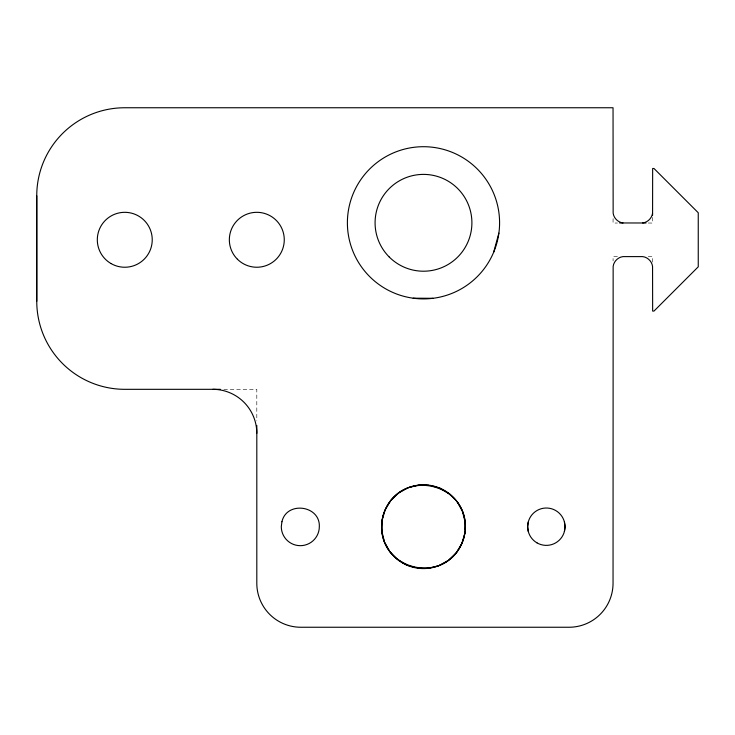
<?xml version="1.0" encoding="UTF-8"?>
<svg xmlns="http://www.w3.org/2000/svg" width="735" height="735" viewBox="0 0 735 735"><rect width="100%" height="100%" fill="white"/><g stroke="black" fill="none" stroke-linecap="round" stroke-linejoin="round"><path stroke-width="0.55" stroke-dasharray="3.67 2.76" d="M613.091 218.635L613.045 223.054L617.464 223.017M652.597 262.138L652.652 256.506L648.233 256.552M223.826 389.32L256.809 389.311L256.809 420.916M648.233 223.017L652.652 223.054L652.597 217.413M617.464 256.552L613.045 256.506L613.091 260.925"/><path stroke-width="1.1" d="M220.408 389.32L124.775 389.32A88.025 88.025 0 0 1 36.759 301.304L36.75 195.776A88.016 88.016 0 0 1 124.775 107.751L613.045 107.751L613.146 213.113C613.743 218.12 617.988 222.356 622.995 222.962L646.019 222.99M256.809 425.427L256.809 583.241A44.008 44.008 0 0 0 300.817 627.249L569.037 627.249A44.008 44.008 0 0 0 613.045 583.241L613.146 266.456C613.743 261.449 617.988 257.204 622.995 256.607L642.702 256.607C647.719 257.204 651.954 261.449 652.561 266.456L652.652 311.08L653.985 311.08L698.25 266.814L698.25 212.746L653.985 168.49L652.652 168.49L652.579 215.263M464.97 529.788L465.099 522.778M528.3 521.859L527.657 526.701L528.3 531.534M564.397 531.534L565.031 526.701L564.397 521.859M652.561 213.113C651.954 218.12 647.719 222.356 642.702 222.962M493.635 252.289L498.881 233.133A76.091 76.091 0 0 0 394.741 152.347A76.091 76.091 0 0 0 376.853 282.929A76.091 76.091 0 0 0 498.881 233.133M385.085 509.971L382.062 520.481L381.869 531.414L384.506 542.026M462.177 542.421L464.915 532.921M385.489 509.3L390.726 500.599L398.6 493.01L408.164 487.718M461.892 543.422L456.251 552.793L449.131 559.666M438.813 565.684L447.688 560.768M408.926 487.525L418.775 485.072L428.67 485.256M438.051 565.876L428.202 568.32L417.269 568.127M619.678 222.99L622.995 222.962M413.162 298.19L433.025 298.3M430.462 485.495L440.219 488.297L449.59 493.929L455.011 499.552M406.758 565.105L414.99 567.466M398.287 560.006L406.087 564.691M396.845 558.894L389.798 551.59L385.011 542.935M457.179 501.803L462.471 511.376L464.86 520.977M36.75 195.776L36.75 301.304M212.792 389.32A44.008 44.008 0 0 1 256.809 433.328M383.027 515.86C370.247 569.303 448.295 590.223 463.95 537.542C476.739 484.089 398.682 463.179 383.027 515.86M281.937 521.74L281.294 526.618A19.009 19.009 0 0 0 300.266 545.673A19.009 19.009 0 0 0 319.321 526.701C320.313 505.285 286.558 500.801 281.937 521.74M402.55 562.973A41.886 41.886 0 0 0 465.374 526.701A41.886 41.886 0 0 0 402.55 490.42A41.886 41.886 0 0 0 402.55 562.973M111.04 263.562A27.461 27.461 0 0 0 152.237 239.785A27.461 27.461 0 0 0 111.04 215.998A27.461 27.461 0 0 0 111.04 263.562M237.387 259.198A27.461 27.461 0 0 0 283.333 246.887A27.461 27.461 0 0 0 249.698 213.251A27.461 27.461 0 0 0 237.387 259.198M389.256 257.029A48.409 48.409 0 0 0 470.253 235.329A48.409 48.409 0 0 0 410.957 176.042A48.409 48.409 0 0 0 389.256 257.029M537.009 542.88A18.687 18.687 0 0 0 565.031 526.701A18.687 18.687 0 0 0 537.009 510.513A18.687 18.687 0 0 0 537.009 542.88"/></g></svg>
